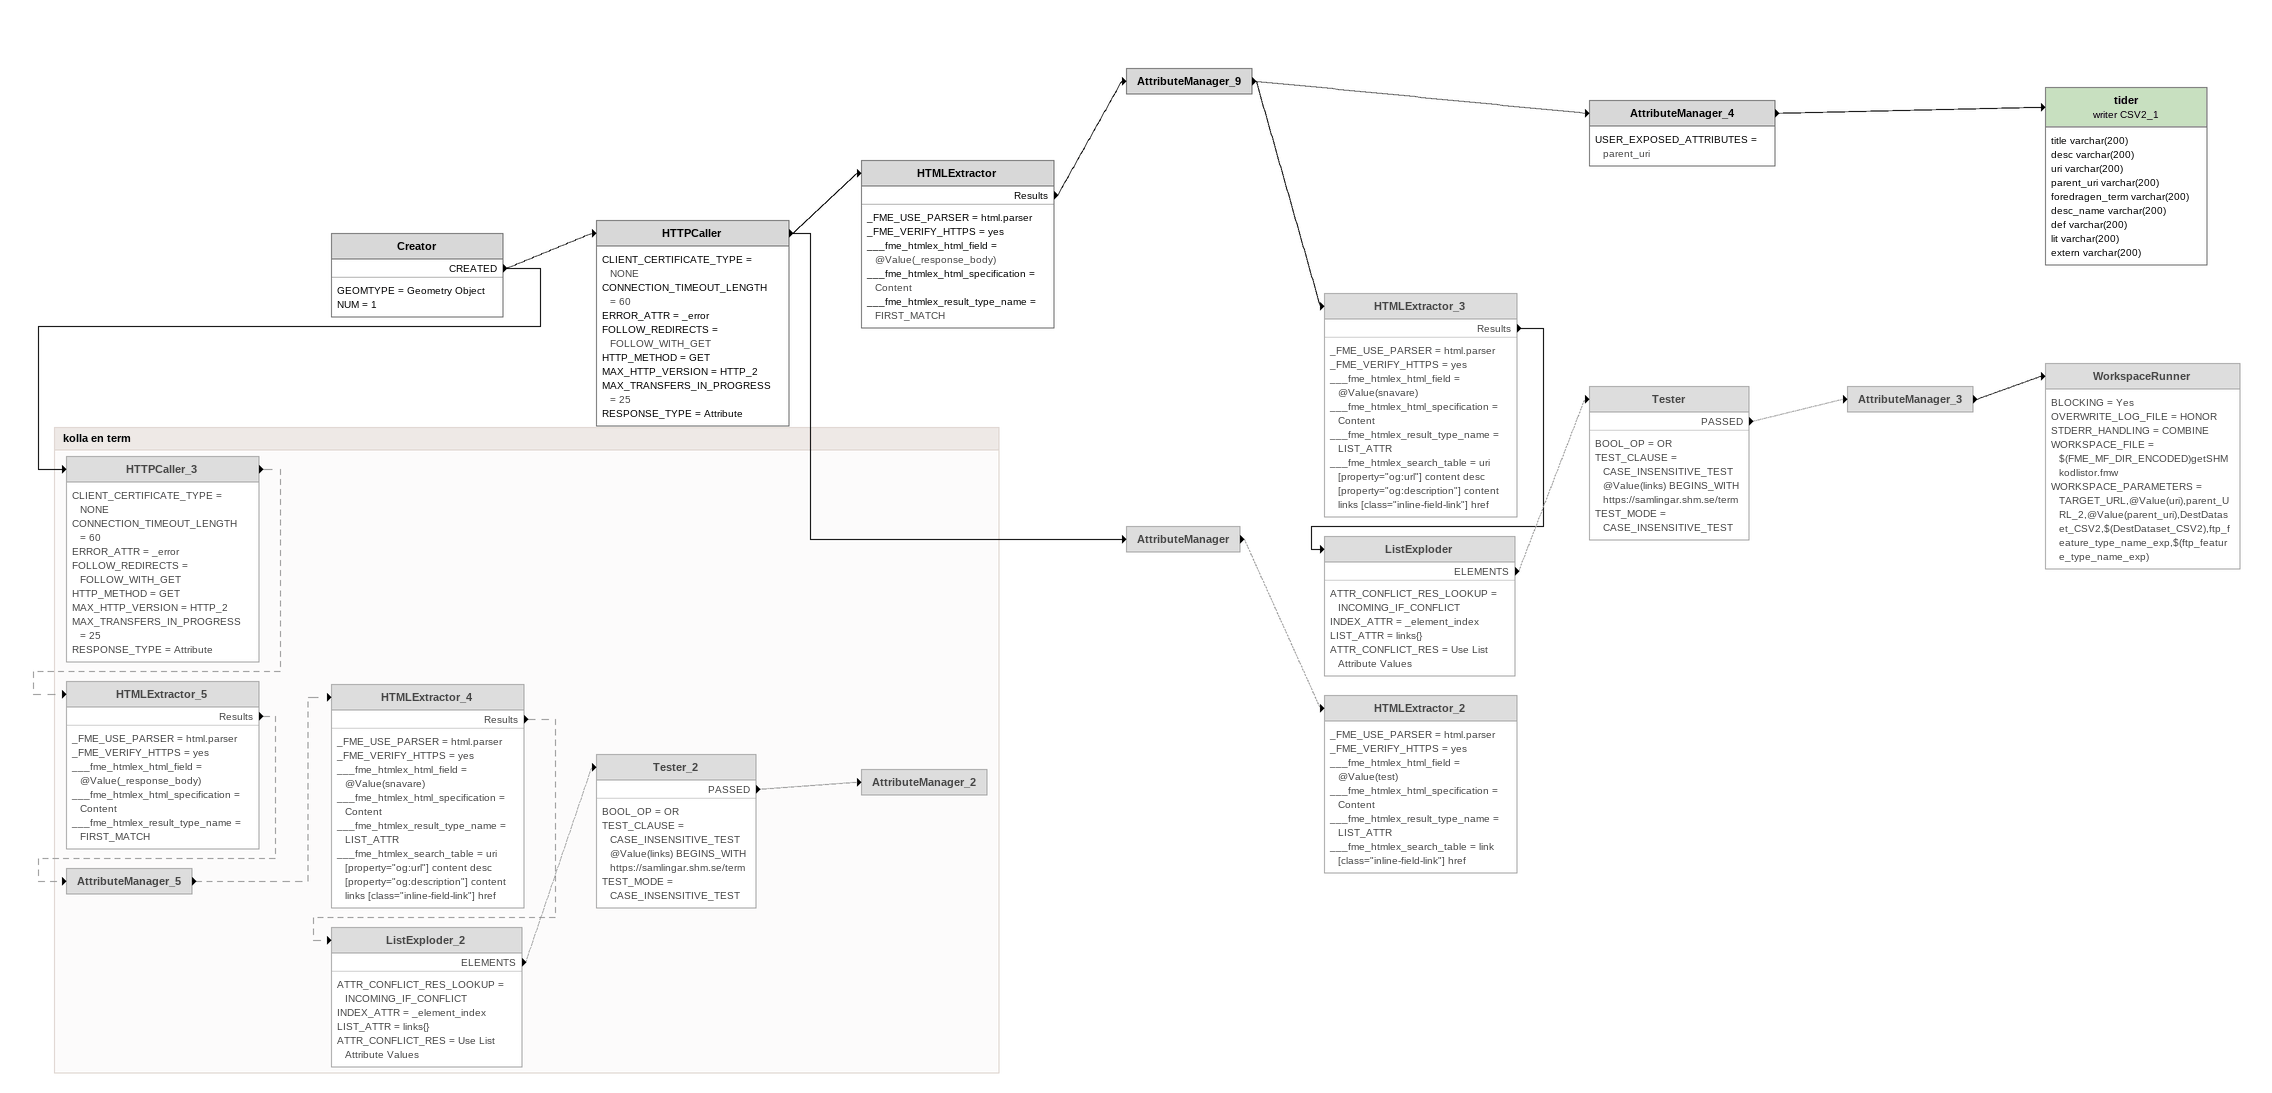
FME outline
Creator
    GEOMTYPE = Geometry Object
    NUM = 1
    CREATED -> HTTPCaller
    CREATED -> HTTPCaller_3
HTTPCaller
    CLIENT_CERTIFICATE_TYPE = NONE
    CONNECTION_TIMEOUT_LENGTH = 60
    ERROR_ATTR = _error
    FOLLOW_REDIRECTS = FOLLOW_WITH_GET
    HTTP_METHOD = GET
    MAX_HTTP_VERSION = HTTP_2
    MAX_TRANSFERS_IN_PROGRESS = 25
    RESPONSE_TYPE = Attribute
    -> AttributeManager
    -> HTMLExtractor
HTMLExtractor
    _FME_USE_PARSER = html.parser
    _FME_VERIFY_HTTPS = yes
    ___fme_htmlex_html_field = @Value(_response_body)
    ___fme_htmlex_html_specification = Content
    ___fme_htmlex_result_type_name = FIRST_MATCH
    Results -> AttributeManager_9
AttributeManager_9
    -> AttributeManager_4
    -> HTMLExtractor_3
AttributeManager_4
    USER_EXPOSED_ATTRIBUTES = parent_uri
    -> tider (writer CSV2_1)
tider (writer CSV2_1)
    attributes: title varchar(200), desc varchar(200), uri varchar(200), parent_uri varchar(200), foredragen_term varchar(200), desc_name varchar(200), def varchar(200), lit varchar(200), extern varchar(200)
HTMLExtractor_3 [off]
    _FME_USE_PARSER = html.parser
    _FME_VERIFY_HTTPS = yes
    ___fme_htmlex_html_field = @Value(snavare)
    ___fme_htmlex_html_specification = Content
    ___fme_htmlex_result_type_name = LIST_ATTR
    ___fme_htmlex_search_table = uri [property="og:url"] content desc [property="og:description"] content links [class="inline-field-link"] href
    Results -> ListExploder
ListExploder [off]
    ATTR_CONFLICT_RES_LOOKUP = INCOMING_IF_CONFLICT
    INDEX_ATTR = _element_index
    LIST_ATTR = links{}
    ATTR_CONFLICT_RES = Use List Attribute Values
    ELEMENTS -> Tester [off]
Tester [off]
    BOOL_OP = OR
    TEST_CLAUSE = CASE_INSENSITIVE_TEST @Value(links) BEGINS_WITH https://samlingar.shm.se/term
    TEST_MODE = CASE_INSENSITIVE_TEST
    PASSED -> AttributeManager_3 [off]
AttributeManager_3 [off]
    -> WorkspaceRunner
WorkspaceRunner [off]
    BLOCKING = Yes
    OVERWRITE_LOG_FILE = HONOR
    STDERR_HANDLING = COMBINE
    WORKSPACE_FILE = $(FME_MF_DIR_ENCODED)getSHMkodlistor.fmw
    WORKSPACE_PARAMETERS = TARGET_URL,@Value(uri),parent_URL_2,@Value(parent_uri),DestDataset_CSV2,$(DestDataset_CSV2),ftp_feature_type_name_exp,$(ftp_feature_type_name_exp)
AttributeManager [off]
    -> HTMLExtractor_2 [off]
HTMLExtractor_2 [off]
    _FME_USE_PARSER = html.parser
    _FME_VERIFY_HTTPS = yes
    ___fme_htmlex_html_field = @Value(test)
    ___fme_htmlex_html_specification = Content
    ___fme_htmlex_result_type_name = LIST_ATTR
    ___fme_htmlex_search_table = link [class="inline-field-link"] href

Bookmark: kolla en term
HTTPCaller_3 [off]
    CLIENT_CERTIFICATE_TYPE = NONE
    CONNECTION_TIMEOUT_LENGTH = 60
    ERROR_ATTR = _error
    FOLLOW_REDIRECTS = FOLLOW_WITH_GET
    HTTP_METHOD = GET
    MAX_HTTP_VERSION = HTTP_2
    MAX_TRANSFERS_IN_PROGRESS = 25
    RESPONSE_TYPE = Attribute
    -> HTMLExtractor_5 [off]
HTMLExtractor_5 [off]
    _FME_USE_PARSER = html.parser
    _FME_VERIFY_HTTPS = yes
    ___fme_htmlex_html_field = @Value(_response_body)
    ___fme_htmlex_html_specification = Content
    ___fme_htmlex_result_type_name = FIRST_MATCH
    Results -> AttributeManager_5 [off]
AttributeManager_5 [off]
    -> HTMLExtractor_4 [off]
HTMLExtractor_4 [off]
    _FME_USE_PARSER = html.parser
    _FME_VERIFY_HTTPS = yes
    ___fme_htmlex_html_field = @Value(snavare)
    ___fme_htmlex_html_specification = Content
    ___fme_htmlex_result_type_name = LIST_ATTR
    ___fme_htmlex_search_table = uri [property="og:url"] content desc [property="og:description"] content links [class="inline-field-link"] href
    Results -> ListExploder_2 [off]
ListExploder_2 [off]
    ATTR_CONFLICT_RES_LOOKUP = INCOMING_IF_CONFLICT
    INDEX_ATTR = _element_index
    LIST_ATTR = links{}
    ATTR_CONFLICT_RES = Use List Attribute Values
    ELEMENTS -> Tester_2 [off]
Tester_2 [off]
    BOOL_OP = OR
    TEST_CLAUSE = CASE_INSENSITIVE_TEST @Value(links) BEGINS_WITH https://samlingar.shm.se/term
    TEST_MODE = CASE_INSENSITIVE_TEST
    PASSED -> AttributeManager_2 [off]
AttributeManager_2 [off]
